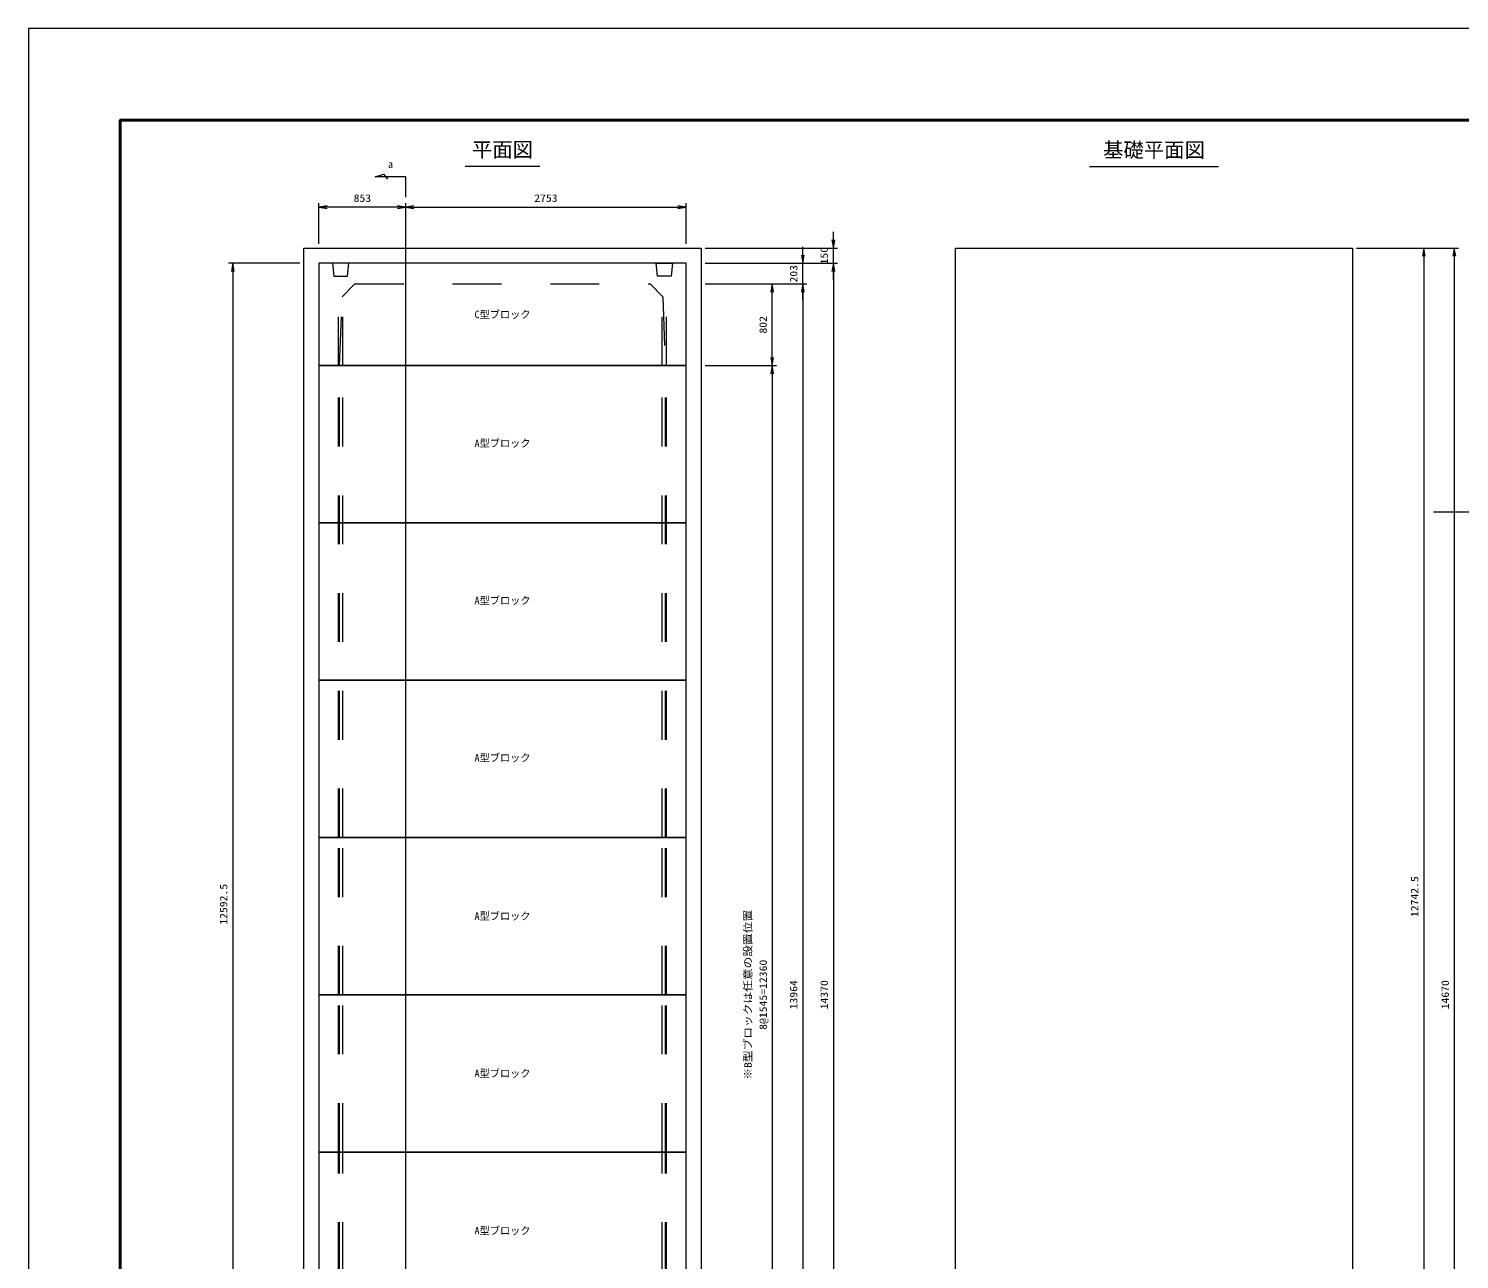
# Model space of a CAD drawing. Units: millimetres at full size. Extents: x 0 to 33600, y -138800 to -115040.
# Drawn here: x 0 to 14055, y -127129 to -115040 of the extents above; entities that cross this region are included whole.
import ezdxf
from ezdxf.enums import TextEntityAlignment as Align

# ---------------------------------------------------------------- set-up
doc = ezdxf.new("R2010")
doc.units = ezdxf.units.MM
doc.header["$LTSCALE"] = 80.0044
doc.linetypes.add('DASHED_SPACED', pattern=[12, 6, -6])
for name, color, linetype, lineweight in [('0_2', 4, 'Continuous', 13), ('Defpoints_5', 5, 'Continuous', 13), ('図枠', 1, 'Continuous', 40), ('寸法', 6, 'Continuous', 13), ('文字', 2, 'Continuous', 13)]:
    doc.layers.add(name, color=color, linetype=linetype, lineweight=lineweight)
doc.styles.add('ＭＳ ゴシック', font='')
doc.styles.get('ＭＳ ゴシック').set_extended_font_data('MS Gothic')

# ---------------------------------------------------------------- blocks, each defined once
blk = doc.blocks.new('open_arrow')
at = {"color": 0, "linetype": 'Continuous', "lineweight": -2}
blk.add_lwpolyline([(7.5, 1.25), (0, 0), (7.5, -1.25)], dxfattribs=at)

msp = doc.modelspace()

# ---------------------------------------------------------------- linework, layer by layer
at = {"layer": '0_2', "linetype": 'DASHED_SPACED'}
for p, q in [((3045, -118350), (3045, -117470)), ((3085, -118350), (3085, -117470)), ((6225, -118350), (6225, -117470)), ((6265, -118350), (6265, -117470)), ((3045, -122985), (3045, -118350)), ((3085, -122985), (3085, -118350)), ((6225, -122985), (6225, -118350)), ((6265, -122985), (6265, -118350)), ((3045, -124530), (3045, -122985)), ((3085, -124530), (3085, -122985)), ((6225, -124530), (6225, -122985)), ((6265, -124530), (6265, -122985)), ((3045, -126075), (3045, -124530)), ((3085, -126075), (3085, -124530)), ((6225, -126075), (6225, -124530)), ((6265, -126075), (6265, -124530)), ((3045, -129165), (3045, -126075)), ((3085, -129165), (3085, -126075)), ((6225, -129165), (6225, -126075)), ((6265, -129165), (6265, -126075))]:
    msp.add_line(p, q, dxfattribs=at)
at = {"layer": '0_2', "color": 3, "linetype": 'DASHED_SPACED'}
for p, q in [((3055, -122985), (3055, -118350)), ((6255, -122985), (6255, -118350)), ((3055, -124530), (3055, -122985)), ((6255, -124530), (6255, -122985)), ((3055, -126075), (3055, -124530)), ((6255, -126075), (6255, -124530)), ((3055, -129165), (3055, -126075)), ((6255, -129165), (6255, -126075))]:
    msp.add_line(p, q, dxfattribs=at)
at = {"layer": '0_2'}
msp.add_line((31570, -119790), (13800, -119790), dxfattribs=at)
at = {"layer": '0_2', "color": 7}
for points in [[(2705, -117195), (6605, -117195), (6605, -131865), (2705, -131865)], [(9105, -117195), (13005, -117195), (13005, -131865), (9105, -131865)]]:
    msp.add_lwpolyline(points, close=True, dxfattribs=at)
at = {"layer": '0_2', "color": 3}
for points in [[(2852, -118350), (6458, -118350), (6458, -117345), (2852, -117345)], [(6458, -119895), (6458, -118350), (2852, -118350), (2852, -119895)], [(6458, -121440), (6458, -119895), (2852, -119895), (2852, -121440)], [(6458, -122985), (6458, -121440), (2852, -121440), (2852, -122985)], [(6458, -124530), (6458, -122985), (2852, -122985), (2852, -124530)], [(6458, -126075), (6458, -124530), (2852, -124530), (2852, -126075)], [(6458, -127620), (6458, -126075), (2852, -126075), (2852, -127620)]]:
    msp.add_lwpolyline(points, close=True, dxfattribs=at)
at = {"layer": '0_2', "linetype": 'DASHED_SPACED'}
for points in [[(2985, -117345), (2997.5, -117470), (3132.5, -117470), (3145, -117345)], [(6325, -117345), (6312.5, -117470), (6177.5, -117470), (6165, -117345)]]:
    msp.add_lwpolyline(points, close=True, dxfattribs=at)
at = {"layer": '0_2', "color": 3, "linetype": 'DASHED_SPACED'}
msp.add_lwpolyline([(3055, -118350), (3080, -117673), (3205, -117548), (6105, -117548), (6230, -117673), (6255, -118350)], dxfattribs=at)
at = {"layer": 'Defpoints_5'}
msp.add_lwpolyline([(0, -138800), (33600, -138800), (33600, -115040), (0, -115040)], close=True, dxfattribs=at)
at = {"layer": '図枠'}
msp.add_lwpolyline([(900, -137900), (32700, -137900), (32700, -115940), (900, -115940)], close=True, dxfattribs=at)
at = {"layer": '寸法'}
for p, q in [((2852, -117155), (2852, -116755)), ((3705, -129415.67), (3705, -116755)), ((3705, -129415.67), (3705, -116755)), ((6458, -117155), (6458, -116755)), ((3705, -116795), (2852, -116795)), ((3705, -116795), (6458, -116795)), ((7905, -117505), (7905, -117035)), ((6645, -117195), (7945, -117195)), ((7605, -117708), (7605, -117185)), ((13045, -117195), (13745, -117195)), ((13045, -117195), (14045, -117195)), ((13705, -117195), (13705, -129937.5)), ((14005, -117195), (14005, -131865)), ((2665, -117345), (1965, -117345)), ((2005, -117345), (2005, -129937.5)), ((6645, -117345), (7945, -117345)), ((6645, -117345), (7645, -117345)), ((6645, -117345), (7945, -117345)), ((7905, -117345), (7905, -131715)), ((6645, -117548), (7645, -117548)), ((6645, -117548), (7345, -117548)), ((6645, -117548), (7645, -117548)), ((7305, -118350), (7305, -117548)), ((7605, -117548), (7605, -131512)), ((6645, -118350), (7345, -118350)), ((6645, -118350), (7345, -118350)), ((7305, -118350), (7305, -130710))]:
    msp.add_line(p, q, dxfattribs=at)
msp.add_lwpolyline([(3705, -116695), (3705, -116495), (3405, -116495), (3485, -116470), (3525, -116520)], dxfattribs=at)
at = {"layer": '文字'}
for p, q in [((5021.67, -116395), (4288.33, -116395)), ((11688.33, -116398), (10421.67, -116398))]:
    msp.add_line(p, q, dxfattribs=at)

# ---------------------------------------------------------------- block references
at = {"layer": '寸法', "xscale": 10.7, "yscale": 10.7}
for p in [(2852, -116795), (3705, -116795)]:
    msp.add_blockref('open_arrow', p, dxfattribs=at)
for p, rotation in [((3705, -116795), 180), ((6458, -116795), 180), ((7905, -117195), 90), ((13705, -117195), 270), ((14005, -117195), 270), ((2005, -117345), 270), ((7605, -117345), 90), ((7905, -117345), 270), ((7905, -117345), 270), ((7305, -117548), 270), ((7605, -117548), 270), ((7605, -117548), 270), ((7305, -118350), 90), ((7305, -118350), 270)]:
    msp.add_blockref('open_arrow', p, dxfattribs=dict(at, rotation=rotation))

# ---------------------------------------------------------------- texts
at = {"layer": '寸法', "color": 3, "style": 'ＭＳ ゴシック'}
msp.add_text('a', height=73.31, dxfattribs=at).set_placement((3555, -116335), align=Align.TOP_CENTER)
at = {"layer": '寸法', "style": 'ＭＳ ゴシック', "width": 1.15}
for s, p in [('853', (3278.5, -116705)), ('2753', (5081.5, -116705))]:
    msp.add_text(s, height=73.31, dxfattribs=at).set_placement(p, align=Align.MIDDLE_CENTER)
for s, p in [('150', (7815, -117270)), ('203', (7515, -117448)), ('802', (7215, -117949)), ('12742.5', (13615, -123566.25)), ('12592.5', (1915, -123641.25)), ('8@1545=12360', (7215, -124530)), ('13964', (7515, -124530)), ('14370', (7815, -124530)), ('14670', (13915, -124530))]:
    msp.add_text(s, height=73.31, rotation=90, dxfattribs=at).set_placement(p, align=Align.MIDDLE_CENTER)
at = {"layer": '寸法', "color": 3, "style": 'ＭＳ ゴシック', "width": 1.15}
msp.add_text('※B型ブロックは任意の設置位置', height=73.31, rotation=90, dxfattribs=at).set_placement((7125, -124530), align=Align.BOTTOM_CENTER)
at = {"layer": '文字', "style": 'ＭＳ ゴシック'}
for s, p in [('平面図', (4655, -116155)), ('基礎平面図', (11055, -116158))]:
    msp.add_text(s, height=146.6, dxfattribs=at).set_placement(p, align=Align.TOP_CENTER)
for s, p in [('C型ブロック', (4655, -117848)), ('A型ブロック', (4655, -119112.72)), ('A型ブロック', (4655, -120657.72)), ('A型ブロック', (4655, -122202.72)), ('A型ブロック', (4655, -123757.5)), ('A型ブロック', (4655, -125302.5)), ('A型ブロック', (4655, -126847.5))]:
    msp.add_text(s, height=73.31, dxfattribs=at).set_placement(p, align=Align.MIDDLE_CENTER)

doc.saveas('drawing.dxf')
